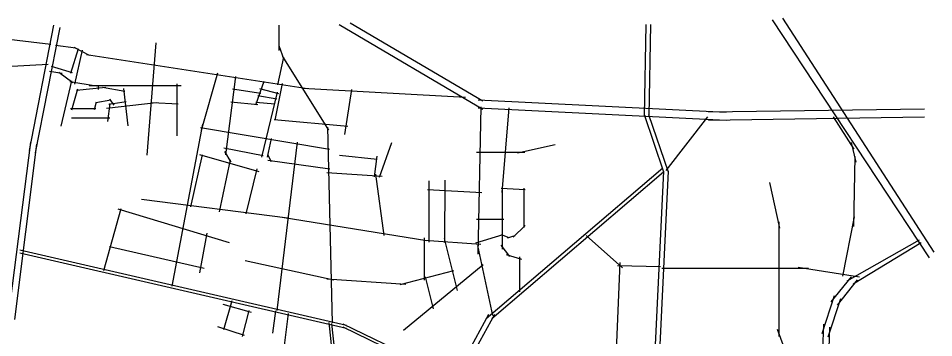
# Model space of a CAD drawing. Header units: metres. Extents: x -9189 to -1624, y -25 to 5087.
# Drawn here: x -6550 to -1624, y 3369 to 5087 of the extents above; entities that cross this region are included whole.
import ezdxf

# ---------------------------------------------------------------- set-up
doc = ezdxf.new("R2010")
doc.units = ezdxf.units.M
doc.header["$MEASUREMENT"] = 0
doc.layers.add('路网', color=2, linetype='Continuous')

msp = doc.modelspace()

# ---------------------------------------------------------------- linework, layer by layer
at = {"layer": '路网'}
for p, q in [((-2493.4, 5077.7), (-1648.1, 3798.1)), ((-2438.4, 5086.6), (-1624.3, 3829.8)), ((-6360.5, 5050.2), (-6492.2, 4375.8)), ((-6327.6, 5038.1), (-6459.3, 4363.7)), ((-5146.1, 4912.9), (-5146.1, 5049.1)), ((-4824.1, 5053.6), (-4051.5, 4598.5)), ((-4764.7, 5062.6), (-4051.5, 4642.5)), ((-3173, 5053.3), (-3181.6, 4562.6)), ((-3148.3, 5053.3), (-3156.9, 4562.6)), ((-6679.9, 4983.7), (-6374.9, 4948.3)), ((-6350.5, 4942.4), (-6240.7, 4928.2)), ((-6251.9, 4931.8), (-6169.6, 4888)), ((-5811.1, 4955.3), (-5858.4, 4351.3)), ((-5148.4, 4940.1), (-5121.2, 4864.5)), ((-6268.1, 4791.3), (-6227.3, 4923.6)), ((-6246.5, 4731.7), (-6205.7, 4915)), ((-6183.6, 4892.6), (-4994.6, 4709.1)), ((-5123.5, 4878.2), (-5155.2, 4729.5)), ((-5129.3, 4881.4), (-4881.9, 4485.2)), ((-6619.4, 4826.9), (-6389.3, 4840.8)), ((-6373.9, 4830), (-6261.5, 4795)), ((-6382.4, 4801.7), (-6315.1, 4791)), ((-6331.5, 4796.8), (-6257, 4740.7)), ((-5478.6, 4791.9), (-5566.1, 4483.3)), ((-6319.5, 4506.1), (-6262.3, 4751.2)), ((-6272.9, 4747.1), (-6131.2, 4723.9)), ((-5697, 4734), (-5697, 4455.2)), ((-5381.6, 4773.2), (-5435.3, 4352.7)), ((-5273, 4621.7), (-5228.1, 4748.4)), ((-5130.2, 4737), (-5170.1, 4539.1)), ((-6231.1, 4705.6), (-6264.7, 4593.3)), ((-6236.5, 4700), (-6079.1, 4715.5)), ((-6169.9, 4725.7), (-5674, 4725.7)), ((-6120, 4727.8), (-6120, 4703.3)), ((-6097.5, 4715.9), (-5976.9, 4694.3)), ((-5984.3, 4708.6), (-5960.6, 4509.3)), ((-5398.2, 4707.6), (-5246.2, 4684.8)), ((-5252, 4708.7), (-5150.3, 4682.9)), ((-5240.8, 4340.7), (-5156.2, 4689.5)), ((-5019.4, 4711.9), (-4144.6, 4661.9)), ((-4792.8, 4461), (-4755.6, 4703)), ((-6139.6, 4595.9), (-6129.8, 4637.8)), ((-6133.9, 4634.7), (-6052.1, 4648.1)), ((-6075.1, 4603), (-5809.4, 4634.2)), ((-6063.2, 4624.8), (-5969.2, 4639.6)), ((-6059.9, 4651.8), (-6036.2, 4619.9)), ((-5827.7, 4633.5), (-5690.9, 4626.4)), ((-5406.6, 4636.9), (-5262.3, 4623.7)), ((-5272.7, 4635.6), (-5169.8, 4626.4)), ((-5261.5, 4672.2), (-5159.4, 4653.4)), ((-4075.7, 4648.4), (-2741.7, 4582.5)), ((-6269.6, 4601.5), (-6133.7, 4601.5)), ((-6068.9, 4531.3), (-6056.6, 4628.4)), ((-4060.7, 4611), (-4078.3, 3818.7)), ((-4075.7, 4604.4), (-2741.7, 4538.6)), ((-3910.5, 4605.8), (-3948.2, 4149.2)), ((-2836.1, 4583.6), (-1674.4, 4600.6)), ((-6264.1, 4551.4), (-6057.4, 4551.4)), ((-5172.9, 4542.6), (-4778, 4506.2)), ((-3183.3, 4569.9), (-3078.2, 4261.5)), ((-3158.6, 4569.9), (-3053.5, 4261.5)), ((-3063.9, 4269.1), (-2840.3, 4557.3)), ((-2836.1, 4539.7), (-1674.4, 4556.7)), ((-2165.8, 4557.5), (-2053.7, 4382.4)), ((-5722, 3646.8), (-5558.3, 4516.6)), ((-5570.1, 4500.1), (-4874.9, 4383.7)), ((-4887.2, 4501.8), (-4861.7, 3448.7)), ((-5209.1, 4339.4), (-5187.5, 4439.9)), ((-6485.1, 4421.2), (-6604.7, 3479.6)), ((-6452.2, 4409.1), (-6571.8, 3467.4)), ((-5444.2, 4390.9), (-5232, 4348.9)), ((-5157, 3515.9), (-5047.1, 4420.6)), ((-4606.5, 4231.6), (-4539.5, 4418.7)), ((-3863.3, 4362.5), (-3660.7, 4408.8)), ((-2069.2, 4419.6), (-2043.7, 4312.2)), ((-5621.9, 4072.8), (-5559.6, 4353.3)), ((-5574.7, 4353.9), (-5256.3, 4262.1)), ((-5441, 4370.2), (-5406.5, 4313.7)), ((-5209.5, 4354.4), (-5190.2, 4315.8)), ((-4821.6, 4351.1), (-4619, 4328.9)), ((-4634.5, 4234.5), (-4619.8, 4345.1)), ((-4084.7, 4367.7), (-3824.1, 4367.7)), ((-2048, 4344.2), (-2056.4, 3967.7)), ((-5467.7, 4045.8), (-5409.2, 4326.3)), ((-5206.9, 4323.2), (-4874.1, 4276.5)), ((-5324.3, 4035.7), (-5264.5, 4277.8)), ((-4889.5, 4257.3), (-4592, 4238.2)), ((-4628.6, 4248.9), (-4583.1, 3918.8)), ((-4032.5, 3472.5), (-3082.8, 4282.7)), ((-4001.8, 3472.5), (-3078.3, 4260.2)), ((-3078.4, 4264.7), (-3158.6, 2564)), ((-3053.7, 4264.7), (-3133.9, 2564)), ((-4338.6, 3882.3), (-4338.6, 4212.9)), ((-4254.7, 3881), (-4252.6, 4216.2)), ((-2508.1, 4204.2), (-2454, 3958.2)), ((-4348.5, 4166.6), (-4056.7, 4149.4)), ((-3951.1, 4172.4), (-3822.9, 4165.8)), ((-3946.3, 4177.7), (-3946.3, 3845.5)), ((-3829.6, 4172.6), (-3829.6, 3961.3)), ((-5887.1, 4114.7), (-5100.1, 4013.3)), ((-6090.6, 3730.2), (-5997, 4064.8)), ((-6014.1, 4061.6), (-5416.5, 3881.8)), ((-5130.9, 4018), (-4352.1, 3891.3)), ((-4083.9, 4007.4), (-3936.9, 4007.4)), ((-2458.2, 3991.4), (-2458.2, 3375.1)), ((-2112.6, 3699.2), (-2050.7, 4018.7)), ((-3887.9, 3910.5), (-3823.3, 3971.7)), ((-5574, 3717.4), (-5533.6, 3931.2)), ((-4367.1, 3906.6), (-4367.1, 3678.6)), ((-4364.7, 3893), (-4060.9, 3871.9)), ((-4259.2, 3903.1), (-4188.2, 3623.3)), ((-4088.4, 3879.7), (-3941.1, 3923.7)), ((-3951.5, 3924), (-3910.6, 3907.4)), ((-3917.8, 3906.1), (-3875.8, 3917.9)), ((-3494.3, 3918.8), (-3299.4, 3745)), ((-2090.6, 3674.7), (-1700.8, 3895.6)), ((-6059.4, 3859.6), (-5549.8, 3742.6)), ((-4080.1, 3865.3), (-3998.8, 3488.3)), ((-3953.6, 3866.7), (-3906.3, 3805.3)), ((-2057.1, 3658.1), (-1691.8, 3880.2)), ((-6542.5, 3841.9), (-4785.1, 3437.1)), ((-6542.5, 3825.4), (-4785.1, 3420.5)), ((-3925.8, 3817.1), (-3843, 3791.3)), ((-3852.8, 3803.7), (-3852.8, 3616.3)), ((-5330.1, 3784.5), (-4853.2, 3680.8)), ((-4477.4, 3408.8), (-4048.1, 3763.1)), ((-3312.6, 3773.2), (-3334.6, 3247)), ((-3325.8, 3757.3), (-3095, 3751.6)), ((-2353.1, 3748.3), (-2024.2, 3697.1)), ((-4495.5, 3655.3), (-4207, 3730.3)), ((-4360.6, 3696.5), (-4317.2, 3524.9)), ((-3087, 3742.3), (-2297.8, 3742.3)), ((-2175.8, 3561.5), (-2067.4, 3696.9)), ((-4890.9, 3686.3), (-4464.4, 3657)), ((-2142.3, 3544.9), (-2033.9, 3680.3)), ((-5449, 3549.3), (-5297.7, 3506)), ((-5444.2, 3414.1), (-5399.7, 3569.4)), ((-2224.9, 3391), (-2158.2, 3595.8)), ((-2191.4, 3374.4), (-2124.6, 3579.2)), ((-5344.5, 3375.6), (-5307.2, 3514.9)), ((-5167.2, 3513.8), (-5182.3, 3394.2)), ((-5097.5, 3498.9), (-5130.5, 3243.5)), ((-4879.4, 3450.9), (-4862.5, 3297.1)), ((-4134.3, 3281), (-4017.5, 3495)), ((-4103.6, 3281), (-3986.8, 3495)), ((-5478, 3428.9), (-5334.5, 3382.7)), ((-4864.6, 3445), (-4848.4, 3297.1)), ((-4804.7, 3443.9), (-4418.4, 3257.4)), ((-4804.7, 3427.4), (-4418.4, 3240.9)), ((-2466.1, 3415.9), (-2331.7, 3047.5)), ((-2217.8, 3442.8), (-2251.6, 2459.4)), ((-2184.2, 3426.2), (-2218.1, 2442.8))]:
    msp.add_line(p, q, dxfattribs=at)

doc.saveas('drawing.dxf')
